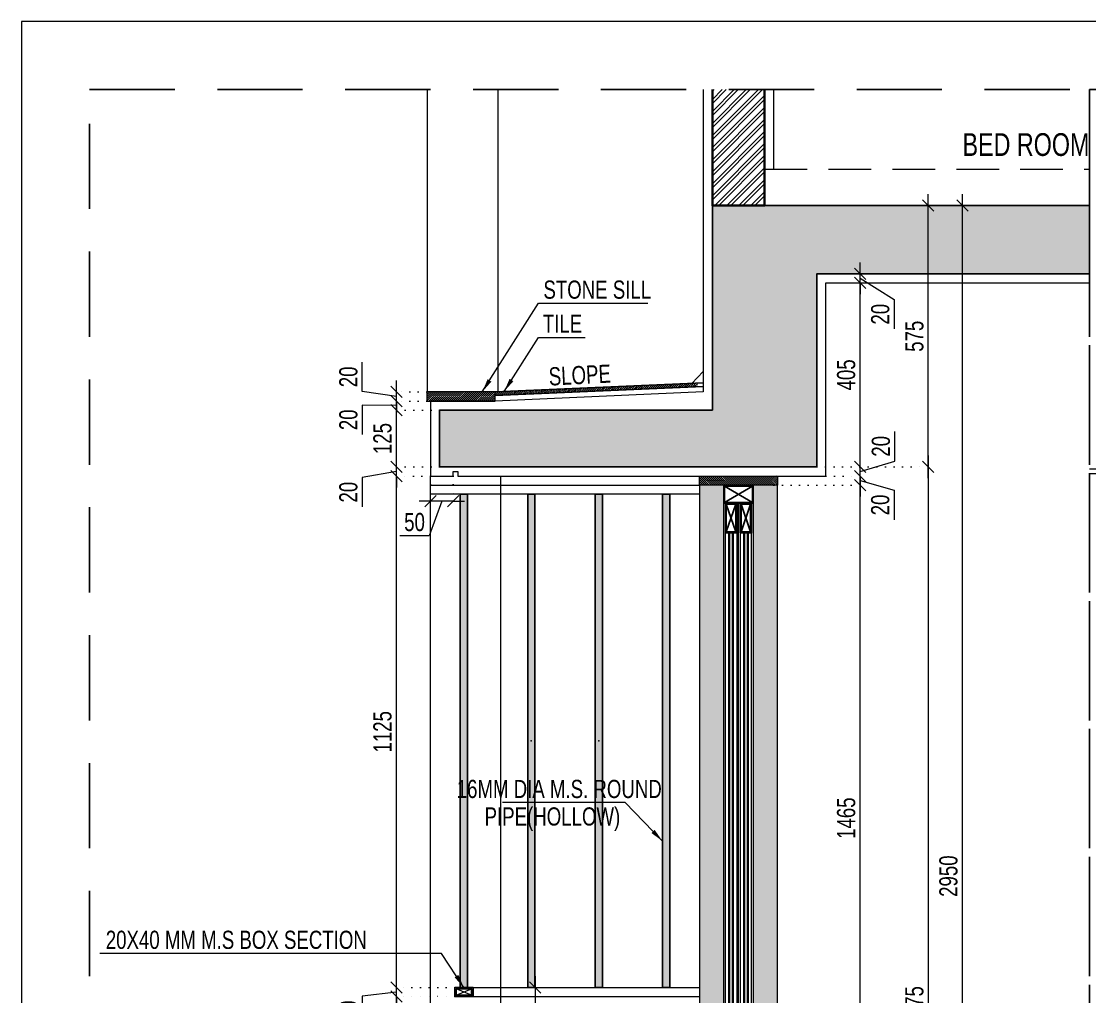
# Model space of a CAD drawing. Header units: inches. Extents: x 785882 to 928568, y 496782 to 576896.
# Drawn here: x 920127 to 922477, y 520431 to 522576 of the extents above; entities that cross this region are included whole.
import ezdxf
from ezdxf.enums import TextEntityAlignment as Align

# ---------------------------------------------------------------- set-up
doc = ezdxf.new("R2010")
doc.units = ezdxf.units.IN
doc.header["$LTSCALE"] = 750
doc.header["$MEASUREMENT"] = 0
for name, pattern in [('DOT', [0.25, 0, -0.25]), ('HIDDEN', [0.375, 0.25, -0.125]), ('HIDDEN2', [0.1875, 0.125, -0.0625])]:
    doc.linetypes.add(name, pattern=pattern)
for name, color, linetype, lineweight in [('DIMENSION WORKING-MSA', 222, 'Continuous', 13), ('DOTTED LINE-MSA', 3, 'HIDDEN2', 13), ('ELE-01-MSA', 7, 'Continuous', 30), ('ELE-03-MSA', 145, 'Continuous', 18), ('ELE-04-MSA', 139, 'Continuous', 15), ('GROOVE', 251, 'Continuous', 9), ('PLASTER-MSA', 50, 'Continuous', 9), ('STONE-MSA', 7, 'Continuous', 9), ('TEXT DETAIL-MSA', 212, 'Continuous', 13), ('WALL HATCH-MSA', 251, 'Continuous', 9), ('WALL-MSA', 32, 'Continuous', 30)]:
    doc.layers.add(name, color=color, linetype=linetype, lineweight=lineweight)
doc.layers.add('R.C.C HATCH-MSA', color=250, linetype='Continuous')
doc.layers.add('R.C.C-MSA', color=160, linetype='Continuous')
doc.styles.add('Arial-Reg', font='swisscl.ttf', dxfattribs={"height": 155})
doc.styles.add('DETAIL TEXT', font='swisscl.ttf', dxfattribs={"height": 40})
doc.dimstyles.new('DETAIL DIM', dxfattribs={"dimtxt": 40, "dimasz": 25, "dimexe": 0, "dimexo": 0, "dimgap": 10, "dimtad": 1, "dimdec": 0, "dimzin": 0, "dimdsep": 46, "dimtxsty": 'DETAIL TEXT', "dimblk": 'OBLIQUE', "dimcen": 0.09, "dimdle": 25, "dimclrd": 256, "dimclre": 251, "dimclrt": 256, "dimadec": 0, "dimazin": 0, "dimtfac": 1, "dimtdec": 0, "dimtofl": 0, "dimtmove": 1, "dimatfit": 0, "dimfxl": 1, "dimtolj": 1, "dimtzin": 0, "dimlwd": -1, "dimlwe": -1, "dimarcsym": 0})

# ---------------------------------------------------------------- blocks, each defined once
blk = doc.blocks.new('20X40 BIX SECTION')
at = {"color": 250, "lineweight": 9}
for p, q in [((-37, -17), (-3, -3)), ((-3, -17), (-37, -3))]:
    blk.add_line(p, q, dxfattribs=at)
for points in [[(-40, 0), (0, 0), (0, -20), (-40, -20)], [(-37, -3), (-3, -3), (-3, -17), (-37, -17)]]:
    blk.add_lwpolyline(points, close=True)
blk = doc.blocks.new('W1 SECTION')
at = {"layer": 'STONE-MSA'}
h = blk.add_hatch(dxfattribs=at)
h.set_pattern_fill('ANSI31', color=251, scale=25, angle=-90)
h.set_pattern_definition([(315, (-155618.187, 1458016.038), (2.209708691, 2.209708691), [])])
h.paths.add_polyline_path([(-171, 1485), (0, 1485), (0, 1465), (-171, 1465)])
h = blk.add_hatch(dxfattribs=at)
h.set_pattern_fill('ANSI31', color=251, scale=25, angle=-90)
h.set_pattern_definition([(315, (-155618.187, 1458921.038), (2.209708691, 2.209708691), [])])
h.paths.add_polyline_path([(-171, 0), (0, 0), (0, -20), (-171, -20)])
at = {"color": 250}
for p, q in [((-116, 1463), (-55, 1427)), ((-116, 1427), (-55, 1463)), ((-91.25, 1423), (-112.25, 1362)), ((-112.25, 1423), (-91.25, 1362)), ((-79.75, 1423), (-58.75, 1362)), ((-58.75, 1423), (-79.75, 1362)), ((-91.25, 103), (-112.25, 42)), ((-112.25, 103), (-91.25, 42)), ((-79.75, 103), (-58.75, 42)), ((-58.75, 103), (-79.75, 42)), ((-116, 38), (-55, 2)), ((-116, 2), (-55, 38))]:
    blk.add_line(p, q, dxfattribs=at)
for points in [[(-53, 1465), (-53, 1425), (-118, 1425), (-118, 1465)], [(-55, 1463), (-55, 1427), (-116, 1427), (-116, 1463)], [(-89.25, 1360), (-114.25, 1360), (-114.25, 1425), (-89.25, 1425)], [(-91.25, 1362), (-112.25, 1362), (-112.25, 1423), (-91.25, 1423)], [(-81.75, 1360), (-56.75, 1360), (-56.75, 1425), (-81.75, 1425)], [(-79.75, 1362), (-58.75, 1362), (-58.75, 1423), (-79.75, 1423)], [(-89.25, 40), (-114.25, 40), (-114.25, 105), (-89.25, 105)], [(-91.25, 42), (-112.25, 42), (-112.25, 103), (-91.25, 103)], [(-81.75, 40), (-56.75, 40), (-56.75, 105), (-81.75, 105)], [(-79.75, 42), (-58.75, 42), (-58.75, 103), (-79.75, 103)], [(-53, 40), (-53, 0), (-118, 0), (-118, 40)], [(-55, 38), (-55, 2), (-116, 2), (-116, 38)]]:
    blk.add_lwpolyline(points, close=True)
at = {"layer": 'ELE-01-MSA'}
for p, q in [((-105.75, 105), (-105.75, 1360)), ((-97.75, 105), (-97.75, 1360)), ((-73.25, 105), (-73.25, 1360)), ((-65.25, 105), (-65.25, 1360))]:
    blk.add_line(p, q, dxfattribs=at)
at = {"layer": 'ELE-03-MSA'}
for p, q in [((-118, 40), (-118, 1425)), ((-85.5, 40), (-85.5, 1425)), ((-53, 1425), (-53, 40)), ((-114.25, 105), (-114.25, 1360)), ((-89.25, 1360), (-89.25, 105)), ((-81.75, 1360), (-81.75, 105)), ((-56.75, 105), (-56.75, 1360))]:
    blk.add_line(p, q, dxfattribs=at)
at = {"layer": 'ELE-04-MSA'}
for p, q in [((-171, 1465), (-171, 0)), ((0, 0), (0, 1465))]:
    blk.add_line(p, q, dxfattribs=at)
at = {"layer": 'STONE-MSA'}
for points in [[(-171, 1485), (0, 1485), (0, 1465), (-171, 1465)], [(-171, 0), (0, 0), (0, -20), (-171, -20)]]:
    blk.add_lwpolyline(points, close=True, dxfattribs=at)
blk = doc.blocks.new('_Oblique')
at = {"color": 0, "linetype": 'ByBlock', "lineweight": -2}
blk.add_line((-0.5, -0.5), (0.5, 0.5), dxfattribs=at)
blk = doc.blocks.new('*D2845')
at = {"layer": 'Defpoints', "color": 0, "ltscale": 0.1, "transparency": 16777216}
for p in [(920951.9, 520430.8), (921080.4, 520430.8), (921080.4, 519700.8)]:
    blk.add_point(p, dxfattribs=at)
at = {"layer": 'DIMENSION WORKING-MSA', "ltscale": 0.1, "transparency": 16777216}
blk.add_line((920951.9, 519675.8), (920951.9, 520455.8), dxfattribs=at)
at = {"layer": 'DIMENSION WORKING-MSA', "color": 251, "linetype": 'DOT', "ltscale": 0.1, "transparency": 16777216}
for p, q in [((921080.4, 520430.8), (920951.9, 520430.8)), ((921080.4, 519700.8), (920951.9, 519700.8))]:
    blk.add_line(p, q, dxfattribs=at)
at = {"layer": 'DIMENSION WORKING-MSA', "ltscale": 0.1, "transparency": 16777216, "xscale": 25, "yscale": 25, "zscale": 25}
for p, rotation in [((920951.9, 520430.8), 90), ((920951.9, 519700.8), 270)]:
    blk.add_blockref('_Oblique', p, dxfattribs=dict(at, rotation=rotation))
at = {"layer": 'DIMENSION WORKING-MSA', "ltscale": 0.1, "transparency": 16777216, "insert": (920921.4, 520065.8), "char_height": 40, "attachment_point": 5, "rotation": 90, "style": 'DETAIL TEXT'}
blk.add_mtext('\\A1;730', dxfattribs=at)
blk = doc.blocks.new('*D2846')
at = {"layer": 'Defpoints', "color": 0, "ltscale": 0.1, "transparency": 16777216}
for p in [(920951.9, 520450.8), (921080.4, 520450.8), (921080.4, 520430.8)]:
    blk.add_point(p, dxfattribs=at)
at = {"layer": 'DIMENSION WORKING-MSA', "ltscale": 0.1, "transparency": 16777216}
for p, q in [((920951.9, 520450.8), (920951.9, 520475.8)), ((920951.9, 520440.8), (920876.9, 520431.8)), ((920876.9, 520431.8), (920876.9, 520367)), ((920951.9, 520430.8), (920951.9, 520450.8)), ((920951.9, 520430.8), (920951.9, 520405.8))]:
    blk.add_line(p, q, dxfattribs=at)
at = {"layer": 'DIMENSION WORKING-MSA', "color": 251, "linetype": 'DOT', "ltscale": 0.1, "transparency": 16777216}
for p, q in [((921080.4, 520450.8), (920951.9, 520450.8)), ((921080.4, 520430.8), (920951.9, 520430.8))]:
    blk.add_line(p, q, dxfattribs=at)
at = {"layer": 'DIMENSION WORKING-MSA', "ltscale": 0.1, "transparency": 16777216, "xscale": 25, "yscale": 25, "zscale": 25}
for p, rotation in [((920951.9, 520450.8), 270), ((920951.9, 520430.8), 90)]:
    blk.add_blockref('_Oblique', p, dxfattribs=dict(at, rotation=rotation))
at = {"layer": 'DIMENSION WORKING-MSA', "ltscale": 0.1, "transparency": 16777216, "insert": (920846.4, 520399.4), "char_height": 40, "attachment_point": 5, "rotation": 90, "style": 'DETAIL TEXT'}
blk.add_mtext('\\A1;20', dxfattribs=at)
blk = doc.blocks.new('*D2849')
at = {"layer": 'Defpoints', "color": 0, "ltscale": 0.1, "transparency": 16777216}
for p in [(920951.9, 521575.8), (921026.9, 521575.8), (921080.4, 520450.8)]:
    blk.add_point(p, dxfattribs=at)
at = {"layer": 'DIMENSION WORKING-MSA', "ltscale": 0.1, "transparency": 16777216}
blk.add_line((920951.9, 520425.8), (920951.9, 521600.8), dxfattribs=at)
at = {"layer": 'DIMENSION WORKING-MSA', "color": 251, "linetype": 'DOT', "ltscale": 0.1, "transparency": 16777216}
for p, q in [((921026.9, 521575.8), (920951.9, 521575.8)), ((921080.4, 520450.8), (920951.9, 520450.8))]:
    blk.add_line(p, q, dxfattribs=at)
at = {"layer": 'DIMENSION WORKING-MSA', "ltscale": 0.1, "transparency": 16777216, "xscale": 25, "yscale": 25, "zscale": 25}
for p, rotation in [((920951.9, 521575.8), 90), ((920951.9, 520450.8), 270)]:
    blk.add_blockref('_Oblique', p, dxfattribs=dict(at, rotation=rotation))
at = {"layer": 'DIMENSION WORKING-MSA', "ltscale": 0.1, "transparency": 16777216, "insert": (920921.4, 521013.3), "char_height": 40, "attachment_point": 5, "rotation": 90, "style": 'DETAIL TEXT'}
blk.add_mtext('\\A1;1125', dxfattribs=at)
blk = doc.blocks.new('*D2850')
at = {"layer": 'Defpoints', "color": 0, "ltscale": 0.1, "transparency": 16777216}
for p in [(920951.9, 521595.8), (921046.9, 521595.8), (921026.9, 521575.8)]:
    blk.add_point(p, dxfattribs=at)
at = {"layer": 'DIMENSION WORKING-MSA', "ltscale": 0.1, "transparency": 16777216}
for p, q in [((920951.9, 521595.8), (920951.9, 521620.8)), ((920951.9, 521585.8), (920876.9, 521572.7)), ((920951.9, 521575.8), (920951.9, 521595.8)), ((920876.9, 521572.7), (920876.9, 521507.9)), ((920951.9, 521575.8), (920951.9, 521550.8))]:
    blk.add_line(p, q, dxfattribs=at)
at = {"layer": 'DIMENSION WORKING-MSA', "color": 251, "linetype": 'DOT', "ltscale": 0.1, "transparency": 16777216}
for p, q in [((921046.9, 521595.8), (920951.9, 521595.8)), ((921026.9, 521575.8), (920951.9, 521575.8))]:
    blk.add_line(p, q, dxfattribs=at)
at = {"layer": 'DIMENSION WORKING-MSA', "ltscale": 0.1, "transparency": 16777216, "xscale": 25, "yscale": 25, "zscale": 25}
for p, rotation in [((920951.9, 521595.8), 270), ((920951.9, 521575.8), 90)]:
    blk.add_blockref('_Oblique', p, dxfattribs=dict(at, rotation=rotation))
at = {"layer": 'DIMENSION WORKING-MSA', "ltscale": 0.1, "transparency": 16777216, "insert": (920846.4, 521540.3), "char_height": 40, "attachment_point": 5, "rotation": 90, "style": 'DETAIL TEXT'}
blk.add_mtext('\\A1;20', dxfattribs=at)
blk = doc.blocks.new('*D2851')
at = {"layer": 'Defpoints', "color": 0, "ltscale": 0.1, "transparency": 16777216}
for p in [(920951.9, 521720.8), (921046.9, 521720.8), (921046.9, 521595.8)]:
    blk.add_point(p, dxfattribs=at)
at = {"layer": 'DIMENSION WORKING-MSA', "ltscale": 0.1, "transparency": 16777216}
blk.add_line((920951.9, 521570.8), (920951.9, 521745.8), dxfattribs=at)
at = {"layer": 'DIMENSION WORKING-MSA', "color": 251, "linetype": 'DOT', "ltscale": 0.1, "transparency": 16777216}
for p, q in [((921046.9, 521720.8), (920951.9, 521720.8)), ((921046.9, 521595.8), (920951.9, 521595.8))]:
    blk.add_line(p, q, dxfattribs=at)
at = {"layer": 'DIMENSION WORKING-MSA', "ltscale": 0.1, "transparency": 16777216, "xscale": 25, "yscale": 25, "zscale": 25}
for p, rotation in [((920951.9, 521720.8), 90), ((920951.9, 521595.8), 270)]:
    blk.add_blockref('_Oblique', p, dxfattribs=dict(at, rotation=rotation))
at = {"layer": 'DIMENSION WORKING-MSA', "ltscale": 0.1, "transparency": 16777216, "insert": (920921.4, 521658.3), "char_height": 40, "attachment_point": 5, "rotation": 90, "style": 'DETAIL TEXT'}
blk.add_mtext('\\A1;125', dxfattribs=at)
blk = doc.blocks.new('*D2852')
at = {"layer": 'Defpoints', "color": 0, "ltscale": 0.1, "transparency": 16777216}
for p in [(920951.9, 521740.8), (921018.9, 521740.8), (921046.9, 521720.8)]:
    blk.add_point(p, dxfattribs=at)
at = {"layer": 'DIMENSION WORKING-MSA', "ltscale": 0.1, "transparency": 16777216}
for p, q in [((920951.9, 521695.8), (920951.9, 521765.8)), ((920951.9, 521730.8), (920876.9, 521731.9)), ((920876.9, 521731.9), (920876.9, 521667.1))]:
    blk.add_line(p, q, dxfattribs=at)
at = {"layer": 'DIMENSION WORKING-MSA', "color": 251, "linetype": 'DOT', "ltscale": 0.1, "transparency": 16777216}
for p, q in [((921018.9, 521740.8), (920951.9, 521740.8)), ((921046.9, 521720.8), (920951.9, 521720.8))]:
    blk.add_line(p, q, dxfattribs=at)
at = {"layer": 'DIMENSION WORKING-MSA', "ltscale": 0.1, "transparency": 16777216, "xscale": 25, "yscale": 25, "zscale": 25}
for p, rotation in [((920951.9, 521740.8), 90), ((920951.9, 521720.8), 270)]:
    blk.add_blockref('_Oblique', p, dxfattribs=dict(at, rotation=rotation))
at = {"layer": 'DIMENSION WORKING-MSA', "ltscale": 0.1, "transparency": 16777216, "insert": (920846.4, 521699.5), "char_height": 40, "attachment_point": 5, "rotation": 90, "style": 'DETAIL TEXT'}
blk.add_mtext('\\A1;20', dxfattribs=at)
blk = doc.blocks.new('*D2853')
at = {"layer": 'Defpoints', "color": 0, "ltscale": 0.1, "transparency": 16777216}
for p in [(920951.9, 521760.8), (921018.9, 521760.8), (921018.9, 521740.8)]:
    blk.add_point(p, dxfattribs=at)
at = {"layer": 'DIMENSION WORKING-MSA', "ltscale": 0.1, "transparency": 16777216}
for p, q in [((920876.9, 521761.5), (920876.9, 521826.3)), ((920951.9, 521760.8), (920951.9, 521785.8)), ((920951.9, 521750.8), (920876.9, 521761.5)), ((920951.9, 521740.8), (920951.9, 521760.8)), ((920951.9, 521740.8), (920951.9, 521715.8))]:
    blk.add_line(p, q, dxfattribs=at)
at = {"layer": 'DIMENSION WORKING-MSA', "color": 251, "linetype": 'DOT', "ltscale": 0.1, "transparency": 16777216}
for p, q in [((921018.9, 521760.8), (920951.9, 521760.8)), ((921018.9, 521740.8), (920951.9, 521740.8))]:
    blk.add_line(p, q, dxfattribs=at)
at = {"layer": 'DIMENSION WORKING-MSA', "ltscale": 0.1, "transparency": 16777216, "xscale": 25, "yscale": 25, "zscale": 25}
for p, rotation in [((920951.9, 521760.8), 270), ((920951.9, 521740.8), 90)]:
    blk.add_blockref('_Oblique', p, dxfattribs=dict(at, rotation=rotation))
at = {"layer": 'DIMENSION WORKING-MSA', "ltscale": 0.1, "transparency": 16777216, "insert": (920846.4, 521793.9), "char_height": 40, "attachment_point": 5, "rotation": 90, "style": 'DETAIL TEXT'}
blk.add_mtext('\\A1;20', dxfattribs=at)
blk = doc.blocks.new('*D2858')
at = {"layer": 'Defpoints', "color": 0, "ltscale": 0.1, "transparency": 16777216}
for p in [(921782.4, 521555.8), (921971.9, 521555.8), (921782.4, 520090.8)]:
    blk.add_point(p, dxfattribs=at)
at = {"layer": 'DIMENSION WORKING-MSA', "ltscale": 0.1, "transparency": 16777216}
blk.add_line((921971.9, 520065.8), (921971.9, 521580.8), dxfattribs=at)
at = {"layer": 'DIMENSION WORKING-MSA', "color": 251, "linetype": 'DOT', "ltscale": 0.1, "transparency": 16777216}
for p, q in [((921782.4, 521555.8), (921971.9, 521555.8)), ((921782.4, 520090.8), (921971.9, 520090.8))]:
    blk.add_line(p, q, dxfattribs=at)
at = {"layer": 'DIMENSION WORKING-MSA', "ltscale": 0.1, "transparency": 16777216, "xscale": 25, "yscale": 25, "zscale": 25}
for p, rotation in [((921971.9, 521555.8), 90), ((921971.9, 520090.8), 270)]:
    blk.add_blockref('_Oblique', p, dxfattribs=dict(at, rotation=rotation))
at = {"layer": 'DIMENSION WORKING-MSA', "ltscale": 0.1, "transparency": 16777216, "insert": (921941.4, 520823.3), "char_height": 40, "attachment_point": 5, "rotation": 90, "style": 'DETAIL TEXT'}
blk.add_mtext('\\A1;1465', dxfattribs=at)
blk = doc.blocks.new('*D2859')
at = {"layer": 'Defpoints', "color": 0, "ltscale": 0.1, "transparency": 16777216}
for p in [(921896.9, 521575.8), (921971.9, 521575.8), (921782.4, 521555.8)]:
    blk.add_point(p, dxfattribs=at)
at = {"layer": 'DIMENSION WORKING-MSA', "ltscale": 0.1, "transparency": 16777216}
for p, q in [((921971.9, 521575.8), (921971.9, 521600.8)), ((921971.9, 521555.8), (921971.9, 521575.8)), ((921971.9, 521565.8), (922046.9, 521544.6)), ((921971.9, 521555.8), (921971.9, 521530.8)), ((922046.9, 521544.6), (922046.9, 521479.8))]:
    blk.add_line(p, q, dxfattribs=at)
at = {"layer": 'DIMENSION WORKING-MSA', "color": 251, "linetype": 'DOT', "ltscale": 0.1, "transparency": 16777216}
for p, q in [((921896.9, 521575.8), (921971.9, 521575.8)), ((921782.4, 521555.8), (921971.9, 521555.8))]:
    blk.add_line(p, q, dxfattribs=at)
at = {"layer": 'DIMENSION WORKING-MSA', "ltscale": 0.1, "transparency": 16777216, "xscale": 25, "yscale": 25, "zscale": 25}
for p, rotation in [((921971.9, 521575.8), 270), ((921971.9, 521555.8), 90)]:
    blk.add_blockref('_Oblique', p, dxfattribs=dict(at, rotation=rotation))
at = {"layer": 'DIMENSION WORKING-MSA', "ltscale": 0.1, "transparency": 16777216, "insert": (922016.4, 521512.2), "char_height": 40, "attachment_point": 5, "rotation": 90, "style": 'DETAIL TEXT'}
blk.add_mtext('\\A1;20', dxfattribs=at)
blk = doc.blocks.new('*D2860')
at = {"layer": 'Defpoints', "color": 0, "ltscale": 0.1, "transparency": 16777216}
for p in [(921876.9, 521595.8), (921971.9, 521595.8), (921896.9, 521575.8)]:
    blk.add_point(p, dxfattribs=at)
at = {"layer": 'DIMENSION WORKING-MSA', "ltscale": 0.1, "transparency": 16777216}
for p, q in [((922048.3, 521608.8), (922048.3, 521673.6)), ((921971.9, 521595.8), (921971.9, 521620.8)), ((921971.9, 521585.8), (922048.3, 521608.8)), ((921971.9, 521575.8), (921971.9, 521595.8)), ((921971.9, 521575.8), (921971.9, 521550.8))]:
    blk.add_line(p, q, dxfattribs=at)
at = {"layer": 'DIMENSION WORKING-MSA', "color": 251, "linetype": 'DOT', "ltscale": 0.1, "transparency": 16777216}
for p, q in [((921876.9, 521595.8), (921971.9, 521595.8)), ((921896.9, 521575.8), (921971.9, 521575.8))]:
    blk.add_line(p, q, dxfattribs=at)
at = {"layer": 'DIMENSION WORKING-MSA', "ltscale": 0.1, "transparency": 16777216, "xscale": 25, "yscale": 25, "zscale": 25}
for p, rotation in [((921971.9, 521595.8), 270), ((921971.9, 521575.8), 90)]:
    blk.add_blockref('_Oblique', p, dxfattribs=dict(at, rotation=rotation))
at = {"layer": 'DIMENSION WORKING-MSA', "ltscale": 0.1, "transparency": 16777216, "insert": (922017.8, 521641.2), "char_height": 40, "attachment_point": 5, "rotation": 90, "style": 'DETAIL TEXT'}
blk.add_mtext('\\A1;20', dxfattribs=at)
blk = doc.blocks.new('*D2861')
at = {"layer": 'Defpoints', "color": 0, "ltscale": 0.1, "transparency": 16777216}
for p in [(921971.9, 522000.8), (921971.9, 522000.8), (921876.9, 521595.8)]:
    blk.add_point(p, dxfattribs=at)
at = {"layer": 'DIMENSION WORKING-MSA', "ltscale": 0.1, "transparency": 16777216}
blk.add_line((921971.9, 521570.8), (921971.9, 522025.8), dxfattribs=at)
at = {"layer": 'DIMENSION WORKING-MSA', "color": 251, "linetype": 'DOT', "ltscale": 0.1, "transparency": 16777216}
blk.add_line((921876.9, 521595.8), (921971.9, 521595.8), dxfattribs=at)
at = {"layer": 'DIMENSION WORKING-MSA', "ltscale": 0.1, "transparency": 16777216, "xscale": 25, "yscale": 25, "zscale": 25}
for p, rotation in [((921971.9, 522000.8), 90), ((921971.9, 521595.8), 270)]:
    blk.add_blockref('_Oblique', p, dxfattribs=dict(at, rotation=rotation))
at = {"layer": 'DIMENSION WORKING-MSA', "ltscale": 0.1, "transparency": 16777216, "insert": (921941.4, 521798.3), "char_height": 40, "attachment_point": 5, "rotation": 90, "style": 'DETAIL TEXT'}
blk.add_mtext('\\A1;405', dxfattribs=at)
blk = doc.blocks.new('*D2862')
at = {"layer": 'Defpoints', "color": 0, "ltscale": 0.1, "transparency": 16777216}
for p in [(921971.9, 522020.8), (921971.9, 522020.8), (921971.9, 522000.8)]:
    blk.add_point(p, dxfattribs=at)
at = {"layer": 'DIMENSION WORKING-MSA', "ltscale": 0.1, "transparency": 16777216}
for p, q in [((921971.9, 522020.8), (921971.9, 522045.8)), ((921971.9, 522000.8), (921971.9, 522020.8)), ((921971.9, 522010.8), (922046.9, 521964.1)), ((921971.9, 522000.8), (921971.9, 521975.8)), ((922046.9, 521964.1), (922046.9, 521899.3))]:
    blk.add_line(p, q, dxfattribs=at)
at = {"layer": 'DIMENSION WORKING-MSA', "ltscale": 0.1, "transparency": 16777216, "xscale": 25, "yscale": 25, "zscale": 25}
for p, rotation in [((921971.9, 522020.8), 270), ((921971.9, 522000.8), 90)]:
    blk.add_blockref('_Oblique', p, dxfattribs=dict(at, rotation=rotation))
at = {"layer": 'DIMENSION WORKING-MSA', "ltscale": 0.1, "transparency": 16777216, "insert": (922016.4, 521931.7), "char_height": 40, "attachment_point": 5, "rotation": 90, "style": 'DETAIL TEXT'}
blk.add_mtext('\\A1;20', dxfattribs=at)
blk = doc.blocks.new('*D2863')
at = {"layer": 'Defpoints', "color": 0, "ltscale": 0.1, "transparency": 16777216}
for p in [(922121.9, 522170.8), (922121.9, 522170.8), (921876.9, 521595.8)]:
    blk.add_point(p, dxfattribs=at)
at = {"layer": 'DIMENSION WORKING-MSA', "ltscale": 0.1, "transparency": 16777216}
blk.add_line((922121.9, 521570.8), (922121.9, 522195.8), dxfattribs=at)
at = {"layer": 'DIMENSION WORKING-MSA', "color": 251, "linetype": 'DOT', "ltscale": 0.1, "transparency": 16777216}
blk.add_line((921876.9, 521595.8), (922121.9, 521595.8), dxfattribs=at)
at = {"layer": 'DIMENSION WORKING-MSA', "ltscale": 0.1, "transparency": 16777216, "xscale": 25, "yscale": 25, "zscale": 25}
for p, rotation in [((922121.9, 522170.8), 90), ((922121.9, 521595.8), 270)]:
    blk.add_blockref('_Oblique', p, dxfattribs=dict(at, rotation=rotation))
at = {"layer": 'DIMENSION WORKING-MSA', "ltscale": 0.1, "transparency": 16777216, "insert": (922091.5, 521883.3), "char_height": 40, "attachment_point": 5, "rotation": 90, "style": 'DETAIL TEXT'}
blk.add_mtext('\\A1;575', dxfattribs=at)
blk = doc.blocks.new('*D2864')
at = {"layer": 'Defpoints', "color": 0, "ltscale": 0.1, "transparency": 16777216}
for p in [(921876.9, 521595.8), (922121.9, 519220.8), (922121.9, 519220.8)]:
    blk.add_point(p, dxfattribs=at)
at = {"layer": 'DIMENSION WORKING-MSA', "ltscale": 0.1, "transparency": 16777216}
blk.add_line((922121.9, 521620.8), (922121.9, 519195.8), dxfattribs=at)
at = {"layer": 'DIMENSION WORKING-MSA', "color": 251, "linetype": 'DOT', "ltscale": 0.1, "transparency": 16777216}
blk.add_line((921876.9, 521595.8), (922121.9, 521595.8), dxfattribs=at)
at = {"layer": 'DIMENSION WORKING-MSA', "ltscale": 0.1, "transparency": 16777216, "xscale": 25, "yscale": 25, "zscale": 25}
for p, rotation in [((922121.9, 521595.8), 90), ((922121.9, 519220.8), 270)]:
    blk.add_blockref('_Oblique', p, dxfattribs=dict(at, rotation=rotation))
at = {"layer": 'DIMENSION WORKING-MSA', "ltscale": 0.1, "transparency": 16777216, "insert": (922091.4, 520408.3), "char_height": 40, "attachment_point": 5, "rotation": 90, "style": 'DETAIL TEXT'}
blk.add_mtext('\\A1;2375', dxfattribs=at)
blk = doc.blocks.new('*D2865')
at = {"layer": 'Defpoints', "color": 0, "ltscale": 0.1, "transparency": 16777216}
for p in [(922196.9, 522170.8), (922196.9, 522170.8), (922196.9, 519220.8)]:
    blk.add_point(p, dxfattribs=at)
at = {"layer": 'DIMENSION WORKING-MSA', "ltscale": 0.1, "transparency": 16777216}
blk.add_line((922196.9, 519195.8), (922196.9, 522195.8), dxfattribs=at)
at = {"layer": 'DIMENSION WORKING-MSA', "ltscale": 0.1, "transparency": 16777216, "xscale": 25, "yscale": 25, "zscale": 25}
for p, rotation in [((922196.9, 522170.8), 90), ((922196.9, 519220.8), 270)]:
    blk.add_blockref('_Oblique', p, dxfattribs=dict(at, rotation=rotation))
at = {"layer": 'DIMENSION WORKING-MSA', "ltscale": 0.1, "transparency": 16777216, "insert": (922166.4, 520695.8), "char_height": 40, "attachment_point": 5, "rotation": 90, "style": 'DETAIL TEXT'}
blk.add_mtext('\\A1;2950', dxfattribs=at)
blk = doc.blocks.new('*D2866')
at = {"layer": 'Defpoints', "color": 0, "transparency": 16777216}
for p in [(921120.4, 520450.8), (921181.9, 519300.8), (921256.9, 519300.8)]:
    blk.add_point(p, dxfattribs=at)
at = {"layer": 'ELE-03-MSA', "transparency": 16777216}
blk.add_line((921256.9, 520475.8), (921256.9, 519275.8), dxfattribs=at)
at = {"layer": 'ELE-03-MSA', "color": 251, "linetype": 'DOT', "transparency": 16777216}
for p, q in [((921120.4, 520450.8), (921256.9, 520450.8)), ((921181.9, 519300.8), (921256.9, 519300.8))]:
    blk.add_line(p, q, dxfattribs=at)
at = {"layer": 'ELE-03-MSA', "transparency": 16777216, "xscale": 25, "yscale": 25, "zscale": 25}
for p, rotation in [((921256.9, 520450.8), 90), ((921256.9, 519300.8), 270)]:
    blk.add_blockref('_Oblique', p, dxfattribs=dict(at, rotation=rotation))
at = {"layer": 'ELE-03-MSA', "transparency": 16777216, "insert": (921226.4, 519875.8), "char_height": 40, "attachment_point": 5, "rotation": 90, "style": 'DETAIL TEXT'}
blk.add_mtext('\\A1;1150', dxfattribs=at)
blk = doc.blocks.new('*D2868')
at = {"layer": 'Defpoints', "color": 0, "ltscale": 0.1, "transparency": 16777216}
for p in [(921026.9, 521575.8), (921076.9, 521575.8), (921026.9, 521520.4)]:
    blk.add_point(p, dxfattribs=at)
at = {"layer": 'DIMENSION WORKING-MSA', "color": 251, "linetype": 'DOT', "ltscale": 0.1, "transparency": 16777216}
for p, q in [((921026.9, 521575.8), (921026.9, 521520.4)), ((921076.9, 521575.8), (921076.9, 521520.4))]:
    blk.add_line(p, q, dxfattribs=at)
at = {"layer": 'DIMENSION WORKING-MSA', "ltscale": 0.1, "transparency": 16777216}
for p, q in [((921026.9, 521520.4), (921001.9, 521520.4)), ((921051.9, 521520.4), (921024.2, 521444)), ((921076.9, 521520.4), (921026.9, 521520.4)), ((921076.9, 521520.4), (921101.9, 521520.4)), ((921024.2, 521444), (920959.4, 521444))]:
    blk.add_line(p, q, dxfattribs=at)
at = {"layer": 'DIMENSION WORKING-MSA', "ltscale": 0.1, "transparency": 16777216, "xscale": 25, "yscale": 25, "zscale": 25}
blk.add_blockref('_Oblique', (921026.9, 521520.4), dxfattribs=at)
at = {"layer": 'DIMENSION WORKING-MSA', "ltscale": 0.1, "transparency": 16777216, "xscale": 25, "yscale": 25, "zscale": 25, "rotation": 180}
blk.add_blockref('_Oblique', (921076.9, 521520.4), dxfattribs=at)
at = {"layer": 'DIMENSION WORKING-MSA', "ltscale": 0.1, "transparency": 16777216, "insert": (920991.8, 521474.4), "char_height": 40, "attachment_point": 5, "style": 'DETAIL TEXT'}
blk.add_mtext('\\A1;50', dxfattribs=at)

msp = doc.modelspace()

# ---------------------------------------------------------------- hatches: boundary and pattern name
at = {"layer": 'R.C.C HATCH-MSA'}
h = msp.add_hatch(dxfattribs=at)
h.set_pattern_fill('AR-CONC', color=256, scale=5)
h.set_pattern_definition([(50, (-245697.718, -178524.003), (35.8630091, -3.13760675), [3.75, -41.25]), (355, (-245697.718, -178524.003), (-6.9375667, 37.6096067), [3, -33]), (100.4514445, (-245694.73, -178524.265), (28.9254423, 34.47199955), [3.1870096, -35.0571056]), (46.1842, (-245697.718, -178514.003), (53.3620665, -8.275964), [5.625, -61.875]), (96.6356355, (-245693.27, -178514.693), (46.7330973, 48.70593), [4.780517, -52.585688]), (351.184164, (-245697.72, -178514.003), (46.7330973, 48.70593), [4.5, -49.5]), (21, (-245692.718, -178516.503), (29.8453526, -20.13094453), [3.75, -41.25]), (326, (-245692.718, -178516.503), (12.1657666, 36.2575023), [3, -33]), (71.4514447, (-245690.23, -178518.18), (42.0111188, 16.1265576), [3.1870095, -35.0571056]), (37.5, (-245697.718, -178524.003), (0.60799277, 16.64469269), [0, -32.6, 0, -33.5, 0, -33.125]), (7.5, (-245697.718, -178524.003), (13.15347687, 19.7205856), [0, -19.1, 0, -31.85, 0, -12.625]), (327.5, (-245708.868, -178524.003), (26.69112181, -1.12774359), [0, -12.5, 0, -39, 0, -51.75]), (317.5, (-245713.868, -178524.003), (29.15930847, 5.0052491), [0, -16.25, 0, -25.9, 0, -36.75])])
h.paths.add_polyline_path([(922476.9, 522020.8), (921876.9, 522020.8), (921876.9, 521595.8), (921046.9, 521595.8), (921046.9, 521720.8), (921646.9, 521720.8), (921646.9, 522170.8), (922476.9, 522170.8)])
at = {"layer": 'STONE-MSA'}
h = msp.add_hatch(dxfattribs=at)
h.set_pattern_fill('ANSI31', color=251, scale=25)
h.set_pattern_definition([(45, (-245710.7177, -178524.003), (-2.209708691, 2.209708691), [])])
h.paths.add_polyline_path([(921613.9, 521772.8), (921613.9, 521780.8), (921168.9, 521760.8), (921168.9, 521752.8)])
h = msp.add_hatch(dxfattribs=at)
h.set_pattern_fill('ANSI31', color=251, scale=25)
h.set_pattern_definition([(45, (-238205.5533, -181934.336), (-2.209708691, 2.209708691), [])])
h.paths.add_polyline_path([(921018.9, 521740.8), (921168.9, 521740.8), (921168.9, 521760.8), (921018.9, 521760.8)])
h = msp.add_hatch(dxfattribs=at)
h.set_pattern_fill('HONEY', color=49, scale=100)
h.set_pattern_definition([(0, (-229743.253, -181934.336), (18.75, 10.82531755), [12.5, -25]), (120, (-229743.253, -181934.336), (-18.75, 10.82531755), [12.5, -25]), (60, (-229743.253, -181934.336), (4e-15, 21.650635095), [-25, 12.5])])
h.paths.add_polyline_path([(921789.9, 521555.8), (921736.9, 521555.8), (921736.9, 521515.8), (921736.9, 520130.8), (921736.9, 520090.8), (921789.9, 520090.8)])
h.paths.add_polyline_path([(921671.9, 521515.8), (921671.9, 521555.8), (921618.9, 521555.8), (921618.9, 520090.8), (921671.9, 520090.8), (921671.9, 520130.8)])
at = {"layer": 'WALL HATCH-MSA'}
h = msp.add_hatch(dxfattribs=at)
h.set_pattern_fill('ANSI32', color=256, scale=50, angle=180)
h.set_pattern_definition([(225, (-245697.718, -178524.003), (13.25825215, -13.25825215), []), (225, (-245706.557, -178524.003), (13.25825215, -13.25825215), [])])
h.paths.add_polyline_path([(921761.9, 522425.8), (921646.9, 522425.8), (921646.9, 522170.8), (921761.9, 522170.8)])
at = {"layer": 'WALL HATCH-MSA', "linetype": 'ByBlock'}
h = msp.add_hatch(color=252, dxfattribs=at)
h.dxf.hatch_style = 1
h.paths.add_polyline_path([(921108.4, 520450.8), (921092.4, 520450.8), (921092.4, 521535.8), (921108.4, 521535.8)])
h = msp.add_hatch(color=252, dxfattribs=at)
h.dxf.hatch_style = 1
h.paths.add_polyline_path([(921240.7, 520450.8), (921256.7, 520450.8), (921256.7, 521535.8), (921240.7, 521535.8)])
h = msp.add_hatch(color=252, dxfattribs=at)
h.dxf.hatch_style = 1
h.paths.add_polyline_path([(921389, 520450.8), (921405, 520450.8), (921405, 521535.8), (921389, 521535.8)])
h = msp.add_hatch(color=252, dxfattribs=at)
h.dxf.hatch_style = 1
h.paths.add_polyline_path([(921537.4, 520450.8), (921553.4, 520450.8), (921553.4, 521535.8), (921537.4, 521535.8)])

# ---------------------------------------------------------------- linework, layer by layer
for p, q in [((921601.9, 521779.7), (921626.9, 521805.8)), ((921168.9, 521760.8), (921626.9, 521780.8)), ((921168.9, 521752.8), (921626.9, 521772.8))]:
    msp.add_line(p, q)
at = {"linetype": 'HIDDEN'}
for points in [[(922476.9, 518225.8), (920276.9, 518225.8), (920276.9, 522425.8), (922476.9, 522425.8)], [(925591.8, 518225.8), (922476.9, 518225.8), (922476.9, 522425.8), (925591.8, 522425.8)]]:
    msp.add_lwpolyline(points, close=True, dxfattribs=at)
at = {"color": 250}
for points in [[(921108.4, 520450.8), (921092.4, 520450.8), (921092.4, 521535.8), (921108.4, 521535.8)], [(921240.7, 520450.8), (921256.7, 520450.8), (921256.7, 521535.8), (921240.7, 521535.8)], [(921389, 520450.8), (921405, 520450.8), (921405, 521535.8), (921389, 521535.8)], [(921537.4, 520450.8), (921553.4, 520450.8), (921553.4, 521535.8), (921537.4, 521535.8)]]:
    msp.add_lwpolyline(points, close=True, dxfattribs=at)
at = {"layer": 'DOTTED LINE-MSA'}
msp.add_line((921761.9, 522250.8), (922476.9, 522250.8), dxfattribs=at)
at = {"layer": 'ELE-03-MSA'}
for points in [[(925741.8, 522575.8), (920126.9, 522575.8), (920126.9, 518075.8), (925741.8, 518075.8)], [(921618.9, 521535.8), (921026.9, 521535.8), (921026.9, 521555.8), (921618.9, 521555.8)]]:
    msp.add_lwpolyline(points, close=True, dxfattribs=at)
for points in [[(921120.4, 520450.8), (921618.9, 520450.8)], [(921120.4, 520430.8), (921618.9, 520430.8)]]:
    msp.add_lwpolyline(points, dxfattribs=at)
at = {"layer": 'ELE-03-MSA', "color": 1}
for p in [(921248.7, 520993.3), (921397, 520993.3)]:
    msp.add_point(p, dxfattribs=at)
at = {"layer": 'ELE-04-MSA'}
for p, q in [((921020.4, 521760.8), (921020.4, 522425.8)), ((921175.4, 521760.8), (921175.4, 522425.8)), ((921026.9, 518810.8), (921026.9, 521575.8)), ((921181.9, 518810.8), (921181.9, 521575.8))]:
    msp.add_line(p, q, dxfattribs=at)
at = {"layer": 'GROOVE'}
for p, q in [((923066.9, 521590.8), (922476.9, 521590.8)), ((923066.9, 521580.8), (922476.9, 521580.8))]:
    msp.add_line(p, q, dxfattribs=at)
at = {"layer": 'PLASTER-MSA'}
for points in [[(921626.9, 522425.8), (921626.9, 521760.8)], [(921781.9, 522250.8), (921781.9, 522425.8)], [(921626.9, 521760.8), (921168.9, 521740.8), (921026.9, 521740.8), (921026.9, 521575.8), (921076.9, 521575.8), (921076.9, 521585.8), (921086.9, 521585.8), (921086.9, 521575.8), (921896.9, 521575.8), (921896.9, 522000.8), (922476.9, 522000.8)]]:
    msp.add_lwpolyline(points, dxfattribs=at)
at = {"layer": 'R.C.C-MSA'}
msp.add_lwpolyline([(922476.9, 522020.8), (921876.9, 522020.8), (921876.9, 521595.8), (921046.9, 521595.8), (921046.9, 521720.8), (921646.9, 521720.8), (921646.9, 522170.8), (922476.9, 522170.8)], close=True, dxfattribs=at)
at = {"layer": 'STONE-MSA'}
msp.add_lwpolyline([(921018.9, 521740.8), (921168.9, 521740.8), (921168.9, 521760.8), (921018.9, 521760.8)], close=True, dxfattribs=at)
at = {"layer": 'WALL-MSA'}
msp.add_lwpolyline([(921761.9, 522425.8), (921761.9, 522170.8), (921646.9, 522170.8), (921646.9, 522425.8)], dxfattribs=at)

# ---------------------------------------------------------------- block references
msp.add_blockref('W1 SECTION', (921789.9, 520090.8))
at = {"color": 1}
msp.add_blockref('20X40 BIX SECTION', (921120.4, 520450.8), dxfattribs=at)

# ---------------------------------------------------------------- texts
at = {"layer": 'TEXT DETAIL-MSA', "lineweight": 35, "style": 'Arial-Reg'}
for s, height, p in [('BED ROOM', 50, (922336.8, 522279.9)), ('STONE SILL', 40, (921393.8, 521965.8)), ('TILE', 40, (921317.3, 521890.8)), ('16MM DIA M.S. ROUND ', 40, (921315.8, 520867.6)), ('PIPE(HOLLOW)', 40, (921295.1, 520807.1)), ('20X40 MM M.S BOX SECTION', 40, (920599.7, 520535.8))]:
    msp.add_text(s, height=height, dxfattribs=at).set_placement(p, align=Align.CENTER)
msp.add_text('SLOPE ', height=40, rotation=2.8213, dxfattribs=at).set_placement((921362, 521778.3), align=Align.CENTER)

# ---------------------------------------------------------------- dimensions: what is measured, and where the dimension line sits
at = {"layer": 'DIMENSION WORKING-MSA', "color": 1, "ltscale": 0.1}
for base, p1, p2, picture, middle in [((922121.9, 522170.8), (921876.9, 521595.8), (922121.9, 522170.8), '*D2863', (922091.5, 521883.3)), ((922196.9, 522170.8), (922196.9, 519220.8), (922196.9, 522170.8), '*D2865', (922166.4, 520695.8)), ((921971.9, 522000.8), (921876.9, 521595.8), (921971.9, 522000.8), '*D2861', (921941.4, 521798.3)), ((920951.9, 521720.8), (921046.9, 521595.8), (921046.9, 521720.8), '*D2851', (920921.4, 521658.3)), ((922121.9, 519220.8), (921876.9, 521595.8), (922121.9, 519220.8), '*D2864', (922091.4, 520408.3)), ((920951.9, 521575.8), (921080.4, 520450.8), (921026.9, 521575.8), '*D2849', (920921.4, 521013.3)), ((921971.9, 521555.8), (921782.4, 520090.8), (921782.4, 521555.8), '*D2858', (921941.4, 520823.3)), ((920951.9, 520430.8), (921080.4, 519700.8), (921080.4, 520430.8), '*D2845', (920921.4, 520065.8))]:
    dim = msp.add_linear_dim(base=base, p1=p1, p2=p2, angle=90, dimstyle='DETAIL DIM', dxfattribs=at)
    dim.commit()
    dim.dimension.update_dxf_attribs({"geometry": picture, "text_midpoint": middle})
for base, p1, p2, picture, middle in [((921971.9, 522020.8), (921971.9, 522000.8), (921971.9, 522020.8), '*D2862', (922046.9, 521954.1)), ((920951.9, 521760.8), (921018.9, 521740.8), (921018.9, 521760.8), '*D2853', (920876.9, 521771.5)), ((920951.9, 521740.8), (921046.9, 521720.8), (921018.9, 521740.8), '*D2852', (920876.9, 521721.9)), ((921971.9, 521595.8), (921896.9, 521575.8), (921876.9, 521595.8), '*D2860', (922048.3, 521618.8)), ((920951.9, 521595.8), (921026.9, 521575.8), (921046.9, 521595.8), '*D2850', (920876.9, 521562.7)), ((921971.9, 521575.8), (921782.4, 521555.8), (921896.9, 521575.8), '*D2859', (922046.9, 521534.6)), ((920951.9, 520450.8), (921080.4, 520430.8), (921080.4, 520450.8), '*D2846', (920876.9, 520421.8))]:
    dim = msp.add_linear_dim(base=base, p1=p1, p2=p2, angle=90, dimstyle='DETAIL DIM', dxfattribs=at)
    dim.commit()
    dim.dimension.update_dxf_attribs({"geometry": picture, "text_midpoint": middle, "dimtype": 160})
dim = msp.add_linear_dim(base=(921026.9, 521520.4), p1=(921076.9, 521575.8), p2=(921026.9, 521575.8), dimstyle='DETAIL DIM', dxfattribs=at)
dim.commit()
dim.dimension.update_dxf_attribs({"geometry": '*D2868', "text_midpoint": (921014.2, 521444), "dimtype": 160})
at = {"layer": 'ELE-03-MSA'}
dim = msp.add_linear_dim(base=(921256.9, 519300.8), p1=(921120.4, 520450.8), p2=(921181.9, 519300.8), angle=90, dimstyle='DETAIL DIM', dxfattribs=at)
dim.commit()
dim.dimension.update_dxf_attribs({"geometry": '*D2866', "text_midpoint": (921226.4, 519875.8)})

# ---------------------------------------------------------------- leaders
at = {"layer": 'TEXT DETAIL-MSA', "lineweight": 35}
for points in [[(921140.6, 521760.8), (921264.6, 521955.8), (921505.2, 521955.8)], [(921188.9, 521761.7), (921264.6, 521880.8), (921367.5, 521880.8)], [(921537.4, 520772.6), (921454.9, 520857.6), (921185.2, 520857.6)], [(921100.4, 520450.8), (921051.4, 520525.8), (920299.4, 520525.8)]]:
    msp.add_leader(points, dimstyle='DETAIL DIM', override={"dimasz": 30, "dimtad": 0}, dxfattribs=at)

doc.saveas('drawing.dxf')
